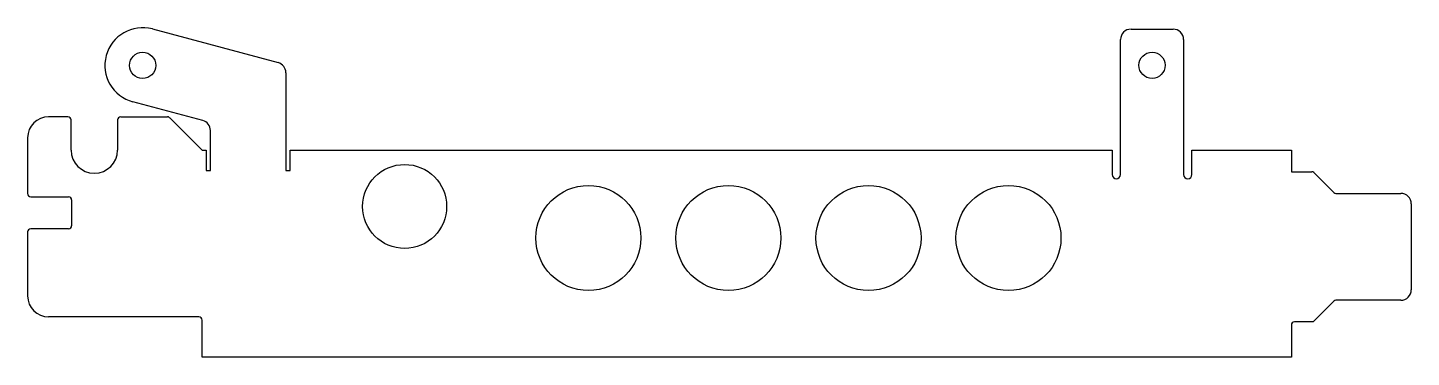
# Model space of a CAD drawing. Header units: millimetres. Extents: x -132 to 0, y -11 to 21.
import ezdxf

# ---------------------------------------------------------------- set-up
doc = ezdxf.new("R2010")
doc.units = ezdxf.units.MM

msp = doc.modelspace()

# ---------------------------------------------------------------- linework, layer by layer
at = {"color": 7, "linetype": 'Continuous', "lineweight": 25}
for p, q in [((-119.88, 20.74), (-107.91, 17.53)), ((-26.69, 20.72), (-22.69, 20.72)), ((-27.69, 6.87), (-27.69, 19.72)), ((-21.69, 19.72), (-21.69, 6.87)), ((-107.17, 16.57), (-107.17, 7.27)), ((-115.09, 12.02), (-121.74, 13.8)), ((-127.92, 12.38), (-129.76, 12.38)), ((-127.62, 9.21), (-127.62, 12.08)), ((-123.2, 12.08), (-123.2, 9.21)), ((-122.9, 12.38), (-118.45, 12.38)), ((-115.18, 9.24), (-118.23, 12.29)), ((-114.35, 7.27), (-114.35, 11.06)), ((-131.76, 10.38), (-131.76, 5.06)), ((-115.15, 9.21), (-114.75, 9.21)), ((-114.75, 9.21), (-114.75, 7.27)), ((-106.77, 9.21), (-28.49, 9.21)), ((-106.77, 7.27), (-106.77, 9.21)), ((-28.49, 9.21), (-28.49, 6.87)), ((-20.89, 9.21), (-11.42, 9.21)), ((-20.89, 6.87), (-20.89, 9.21)), ((-11.42, 9.21), (-11.42, 7.15)), ((-114.75, 7.27), (-114.35, 7.27)), ((-107.17, 7.27), (-106.77, 7.27)), ((-11.42, 7.15), (-9.49, 7.15)), ((-9.27, 7.06), (-7.39, 5.18)), ((-131.46, 4.76), (-127.87, 4.76)), ((-127.57, 4.46), (-127.57, 2.01)), ((-7.18, 5.09), (-1, 5.09)), ((0, 4.09), (0, -4.09)), ((-131.76, 1.41), (-131.76, -4.67)), ((-127.87, 1.71), (-131.46, 1.71)), ((-7.39, -5.18), (-9.36, -7.15)), ((-1, -5.09), (-7.18, -5.09)), ((-115.45, -6.67), (-129.76, -6.67)), ((-115.15, -10.52), (-115.15, -6.97)), ((-11.42, -7.45), (-11.42, -10.52)), ((-9.36, -7.15), (-11.12, -7.15)), ((-11.42, -10.52), (-115.15, -10.52))]:
    msp.add_line(p, q, dxfattribs=at)
for centre, radius in [((-120.81, 17.27), 1.25), ((-24.69, 17.28), 1.25), ((-95.86, 3.84), 4), ((-78.36, 0.84), 5), ((-65.03, 0.84), 5), ((-51.69, 0.84), 5), ((-38.36, 0.84), 5)]:
    msp.add_circle(centre, radius, dxfattribs=at)
for centre, radius, start, end in [((-120.81, 17.27), 3.59, 75, 255), ((-26.69, 19.72), 1, 90, 180), ((-22.69, 19.72), 1, 0, 90), ((-108.17, 16.57), 1, 0, 75), ((-129.76, 10.38), 2, 90, 180), ((-127.92, 12.08), 0.3, 0, 90), ((-122.9, 12.08), 0.3, 90, 180), ((-118.45, 12.08), 0.3, 45, 90), ((-115.35, 11.06), 1, 0, 75), ((-115.39, 9.03), 0.3, 36.1949, 45), ((-125.41, 9.21), 2.21, 180, 0), ((-28.09, 6.87), 0.4, 180, 0), ((-21.29, 6.87), 0.4, 180, 0), ((-9.49, 6.85), 0.3, 45, 90), ((-131.46, 5.06), 0.3, 180, 270), ((-127.87, 4.46), 0.3, 0, 90), ((-7.18, 5.39), 0.3, 225, 270), ((-1, 4.09), 1, 0, 90), ((-131.46, 1.41), 0.3, 90, 180), ((-127.87, 2.01), 0.3, 270, 0), ((-129.76, -4.67), 2, 180, 270), ((-7.18, -5.39), 0.3, 90, 135), ((-1, -4.09), 1, 270, 0), ((-115.45, -6.97), 0.3, 0, 90), ((-11.12, -7.45), 0.3, 90, 180)]:
    msp.add_arc(centre, radius, start, end, dxfattribs=at)

doc.saveas('drawing.dxf')
